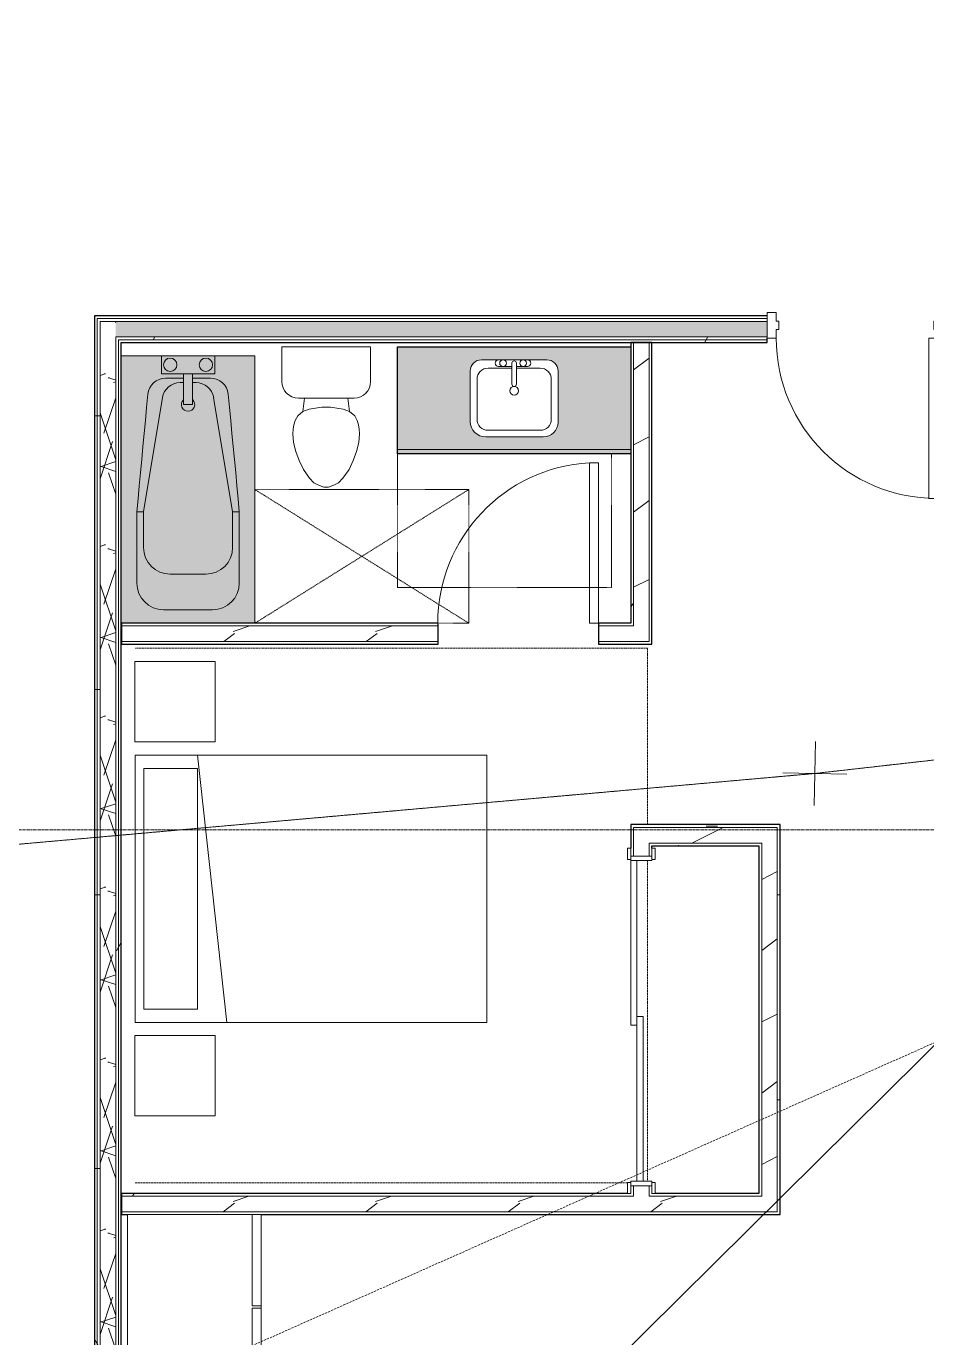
# Model space of a CAD drawing. Header units: inches. Extents: x -10205 to 13964, y -460 to 30702.
# Drawn here: x -3424.2 to -3222.1, y 11420.6 to 11715 of the extents above; entities that cross this region are included whole.
import ezdxf

# ---------------------------------------------------------------- set-up
doc = ezdxf.new("R2010")
doc.units = ezdxf.units.IN
doc.header["$MEASUREMENT"] = 0
for name, pattern in [('Dash 1_16_', [0.125, 0.0625, -0.0625]), ('Grid Line 1_2_', [0.875, 0.5, -0.125, 0.125, -0.125]), ('Hidden 1_8_', [0.1875, 0.125, -0.0625]), ('IMPORT-DASHED _2_', [0.75, 0.5, -0.25]), ('IMPORT-DASHED2', [0.375, 0.25, -0.125])]:
    doc.linetypes.add(name, pattern=pattern)
for name, color, linetype, lineweight in [('0-1', 7, 'Continuous', 5), ('0-4', 7, 'Continuous', 9), ('00base_6150001_dwg', 147, 'Continuous', 13), ('52', 147, 'Continuous', 13), ('A-DETL-HDLN-1', 7, 'Hidden 1_8_', 9), ('A-DOOR', 31, 'Continuous', 9), ('A-DOOR-3', 7, 'Continuous', 9), ('A-DOOR-4', 250, 'Continuous', 13), ('A-DOOR-6', 31, 'Continuous', 13), ('A-DOOR-FRAM', 31, 'Continuous', 13), ('A-DOOR-FRAM-2', 250, 'Continuous', 13), ('A-WALL', 113, 'Continuous', 9), ('A-WALL-5', 130, 'Continuous', 25), ('A-WALL-6', 7, 'Continuous', 9), ('A-WALL-PATT-3', 7, 'Continuous', 9), ('A-WALL-PATT-4', 8, 'Continuous', 9), ('A-WALL-PATT-5', 111, 'Continuous', 9), ('E_RDWY_Gravel', 1, 'IMPORT-DASHED2', 13), ('E_Survey_Traverse', 147, 'Continuous', 13), ('E_TOPO_DTM_Breaklines', 147, 'Continuous', 13), ('E_TOPO_DTM_Contours_Minor', 147, 'IMPORT-DASHED _2_', 13), ('I-FURN-3', 7, 'Continuous', 9), ('I-FURN-HDLN-2', 254, 'Dash 1_16_', 9), ('I-WALL-2', 2, 'Continuous', 25), ('P-SANR-FIXT-1', 8, 'Continuous', 9), ('P-SANR-FIXT-5', 7, 'Continuous', 9), ('Q-CASE-2', 254, 'Continuous', 9), ('Q-CASE-5', 130, 'Continuous', 25), ('Q-CASE-6', 7, 'Continuous', 9), ('Q-SPCQ-3', 7, 'Continuous', 9), ('S-GRID-1', 1, 'Grid Line 1_2_', 9)]:
    doc.layers.add(name, color=color, linetype=linetype, lineweight=lineweight)
pattern_1 = [(0, (0, 0), (61.44, 15.36), [2.534, -43.546, 2.534, -43.546, -245.76]), (0, (0, 0), (61.44, 15.36), [-92.16, 2.534, -89.626, 2.534, -43.546, -107.52]), (0, (0, 0), (61.44, 15.36), [-230.4, 2.534, -28.186, 2.534, -74.266]), (120, (23.04, 7.68), (-44.02215, 45.5286), [2.534, -43.546, 2.534, -43.546, -245.76]), (120, (23.04, 7.68), (-44.02215, 45.5286), [-92.16, 2.534, -89.626, 2.534, -43.546, -107.52]), (120, (23.04, 7.68), (-44.02215, 45.5286), [-230.4, 2.534, -28.186, 2.534, -74.266]), (240, (30.72, 38.4), (-17.41785, -60.8886), [2.534, -43.546, 2.534, -43.546, -245.76]), (240, (30.72, 38.4), (-17.41785, -60.8886), [-92.16, 2.534, -89.626, 2.534, -43.546, -107.52]), (240, (30.72, 38.4), (-17.41785, -60.8886), [-230.4, 2.534, -28.186, 2.534, -74.266])]
pattern_2 = [(216.87, (12.795, 31.987), (95.9612857, 63.9749714), [15.994, -143.942]), (206.565, (31.987, 22.391), (-31.986981, -31.986924), [35.763, -35.763]), (198.435, (31.987, 6.397), (-63.974746, -31.987128), [20.231, -80.922])]
pattern_3 = [(161.57, (0.96, 0.96), (-7.6802237, -0.0009796), [0, -54.643, 6.067, 0]), (18.43, (-0.96, 0.96), (-7.6802237, 0.0009796), [0, -54.643, 6.067, 0]), (108.43, (0.96, 0.96), (3.8382953, -19.2013653), [18.211, -42.499]), (71.57, (-0.96, 0.96), (3.8382953, 19.2013653), [18.211, -42.499])]

# ---------------------------------------------------------------- blocks, each defined once
blk = doc.blocks.new('Single-Flush - 36_ x 84_-1372839-SITE PLAN - CAD FILE')
at = {"layer": 'A-DOOR-3'}
blk.add_arc((18, 2.37), 36.07, 93.1789, 180, dxfattribs=at)
at = {"layer": 'A-DOOR-4'}
for p, q in [((16, 2.37), (16, 38.39)), ((18, 38.39), (16, 38.39)), ((18, 2.37), (18, 38.39)), ((18, 2.37), (16, 2.37))]:
    blk.add_line(p, q, dxfattribs=at)
blk = doc.blocks.new('FOLDING_SLIDING CLOSET - 72_ x 80_-1372885-SITE PLAN - CAD FILE')
at = {"layer": 'A-DOOR-3'}
for p, q in [((-38.75, 3.25), (-36.25, 3.25)), ((-38.75, 2.5), (-38.75, 3.25)), ((-36.25, 3.25), (-36.25, 2.5)), ((36.25, 3.25), (38.75, 3.25)), ((36.25, 2.5), (36.25, 3.25)), ((38.75, 3.25), (38.75, 2.5)), ((-36.25, 2.5), (-38.75, 2.5)), ((38.75, 2.5), (36.25, 2.5)), ((-38.75, -2.25), (-36.25, -2.25)), ((-38.75, -3), (-38.75, -2.25)), ((-36.25, -2.25), (-36.25, -3)), ((36.25, -2.25), (38.75, -2.25)), ((36.25, -3), (36.25, -2.25)), ((38.75, -2.25), (38.75, -3)), ((-36.25, -3), (-38.75, -3)), ((38.75, -3), (36.25, -3))]:
    blk.add_line(p, q, dxfattribs=at)
at = {"layer": 'A-DOOR-4'}
for p, q in [((-1, 0.5), (36, 0.5)), ((-1, -0.875), (-1, 0.5)), ((36, 0.5), (36, -0.875)), ((-36, -0.875), (1, -0.875)), ((-36, -2.25), (-36, -0.875)), ((1, -2.25), (-36, -2.25)), ((36, -0.875), (-1, -0.875)), ((1, -0.875), (1, -2.25))]:
    blk.add_line(p, q, dxfattribs=at)
at = {"layer": 'A-DOOR-FRAM-2'}
for p, q in [((-37, 2.5), (-36, 2.5)), ((-37, -2.25), (-37, 2.5)), ((-36, 2.5), (-36, -2.25)), ((36, 2.5), (37, 2.5)), ((36, -2.25), (36, 2.5)), ((37, 2.5), (37, -2.25)), ((-36, -2.25), (-37, -2.25)), ((37, -2.25), (36, -2.25))]:
    blk.add_line(p, q, dxfattribs=at)
blk = doc.blocks.new('Bed-Standard - Queen 60_ x 79_-V81-SITE PLAN - CAD FILE')
at = {"layer": 'I-FURN-3'}
for p, q in [((40.69, 37.7), (-19.31, 37.7)), ((-19.31, 37.7), (-19.31, -41.3)), ((-16.31, 35.7), (-16.31, 23.7)), ((-16.31, 35.7), (37.69, 35.7)), ((37.69, 35.7), (37.69, 23.7)), ((40.69, -41.3), (40.69, 37.7)), ((40.69, 23.7), (-19.31, 17.13)), ((-16.31, 23.7), (37.69, 23.7)), ((-19.31, -41.3), (40.69, -41.3))]:
    blk.add_line(p, q, dxfattribs=at)
at = {"layer": 'I-FURN-HDLN-2'}
for p, q in [((-55.31, 37.7), (-55.31, -72.83)), ((64.69, -77.3), (64.69, 37.7)), ((-54.95, -77.3), (17.05, -77.3)), ((25.09, -77.3), (64.69, -77.3))]:
    blk.add_line(p, q, dxfattribs=at)
blk = doc.blocks.new('Table-Night Stand - 18_ x 18_ x 24_-1352623-SITE PLAN - CAD FILE')
at = {"layer": 'I-FURN-3'}
for p, q in [((18.15, 18), (0.15, 18)), ((0.15, 18), (0.15, 0)), ((18.15, 0), (18.15, 18)), ((0.15, 0), (18.15, 0))]:
    blk.add_line(p, q, dxfattribs=at)
blk = doc.blocks.new('M_Sink Vanity-Square - 500 x 440mm-1352614-SITE PLAN - CAD FILE')
at = {"layer": 'P-SANR-FIXT-5'}
for p, q in [((7.96, 7.09), (-6.72, 7.09)), ((7.96, 7.09), (-6.72, 7.09)), ((3.62, 7.09), (-2.88, 7.09)), ((0.12, 6.33), (0.12, 1.59)), ((1.12, 6.33), (1.12, 1.59)), ((-9.22, 4.59), (-9.22, -6.73)), ((-9.22, 4.59), (-9.22, -6.73)), ((0.12, 5.22), (-5.22, 5.22)), ((-2.88, 5.59), (0.12, 5.59)), ((1.12, 5.59), (3.62, 5.59)), ((6.46, 5.22), (1.12, 5.22)), ((10.46, -6.91), (10.46, 4.59)), ((10.46, -6.91), (10.46, 4.59)), ((-7.72, 2.72), (-7.72, -6.23)), ((8.96, -6.23), (8.96, 2.72)), ((-5.22, -8.73), (6.46, -8.73)), ((-5.72, -10.23), (7.14, -10.23)), ((-5.72, -10.23), (7.14, -10.23))]:
    blk.add_line(p, q, dxfattribs=at)
for centre, radius, start, end in [((-6.72, 4.59), 2.5, 90, 180), ((-6.72, 4.59), 2.5, 90, 180), ((-2.88, 6.34), 0.75, 90, 270), ((-1.88, 6.34), 0.75, 360, 180), ((-1.88, 6.34), 0.75, 180, 0), ((0.62, 6.33), 0.5, 360, 180), ((2.62, 6.34), 0.75, 360, 180), ((2.62, 6.34), 0.75, 180, 360), ((3.62, 6.34), 0.75, 270, 90), ((7.96, 4.59), 2.5, 0, 90), ((7.96, 4.59), 2.5, 360, 90), ((-5.22, 2.72), 2.5, 90, 180), ((6.46, 2.72), 2.5, 0, 90), ((0.62, 0.13), 1, 360, 180), ((0.62, 0.13), 1, 180, 0), ((0.62, 1.59), 0.5, 180, 0), ((-5.72, -6.73), 3.5, 180, 270), ((-5.72, -6.73), 3.5, 180, 270), ((-5.22, -6.23), 2.5, 180, 270), ((6.46, -6.23), 2.5, 270, 0), ((7.14, -6.91), 3.32, 270, 360), ((7.14, -6.91), 3.32, 270, 0)]:
    blk.add_arc(centre, radius, start, end, dxfattribs=at)
blk = doc.blocks.new('Toilet-Domestic-3D - Toilet-Domestic-3D-V56-SITE PLAN - CAD FILE')
at = {"layer": 'P-SANR-FIXT-5'}
for p, q in [((-1.87, 11.5), (-0.5, 12)), ((-0.5, 12), (0.5, 12)), ((0.5, 12), (1.87, 11.5)), ((-5.13, 8), (-3.74, 10)), ((-3.74, 10), (-2.74, 11)), ((-2.74, 11), (-1.87, 11.5)), ((1.87, 11.5), (2.74, 11)), ((2.74, 11), (3.74, 10)), ((3.74, 10), (5.13, 8)), ((-6.79, 4), (-6.06, 6)), ((-6.06, 6), (-5.13, 8)), ((5.13, 8), (6.06, 6)), ((6.06, 6), (6.79, 4)), ((-7.33, 1.99), (-6.79, 4)), ((6.79, 4), (7.33, 1.99)), ((-7.5, 0), (-7.33, 1.99)), ((7.33, 1.99), (7.5, 0)), ((-7.41, -1), (-7.5, 0)), ((-7.24, -2), (-7.41, -1)), ((-6.97, -3), (-7.24, -2)), ((7.24, -2), (6.97, -3)), ((7.41, -1), (7.24, -2)), ((7.5, 0), (7.41, -1)), ((-6.4, -4), (-6.97, -3)), ((-5.21, -5), (-6.4, -4)), ((-3.84, -5.5), (-5.21, -5)), ((-4.86, -8.02), (-5.21, -5)), ((-1, -6), (-3.84, -5.5)), ((3.84, -5.5), (1, -6)), ((5.21, -5), (3.84, -5.5)), ((4.86, -8.02), (5.21, -5)), ((6.4, -4), (5.21, -5)), ((6.97, -3), (6.4, -4)), ((6.25, -8.02), (-6.25, -8.02)), ((1, -6), (-1, -6)), ((-9.98, -11.75), (-9.98, -19.48)), ((9.98, -19.48), (9.98, -11.75)), ((-9.98, -19.48), (9.98, -19.48))]:
    blk.add_line(p, q, dxfattribs=at)
for centre, start, end in [((-6.25, -11.75), 90, 180), ((6.25, -11.75), 0, 90)]:
    blk.add_arc(centre, 3.73, start, end, dxfattribs=at)
blk = doc.blocks.new('OD_CW_Base Cabinet - OD_CW_Base Cabinet-1434955-SITE PLAN - CAD FILE')
at = {"layer": 'Q-CASE-2'}
blk.add_hatch(color=256, dxfattribs=at).paths.add_polyline_path([(44, 0), (0.74, 0), (0.74, -1), (53.11, -1), (53.11, 0)], flags=0)
h = blk.add_hatch(color=256, dxfattribs=at)
h.paths.add_polyline_path([(53.11, -1), (0.74, -1), (0.74, -24), (53.11, -24), (53.11, -3.8)], flags=0)
h.paths.add_polyline_path([(25.64, -3.8), (33.27, -3.8), (34.27, -3.96), (35.02, -4.27), (35.74, -4.83), (36.3, -5.55), (36.65, -6.4), (36.77, -7.3), (36.68, -19.27), (36.43, -19.88), (36.04, -20.39), (35.52, -20.79), (34.91, -21.04), (34.27, -21.13), (18.94, -21.04), (18.28, -20.75), (17.81, -20.39), (17.42, -19.88), (17.17, -19.27), (17.08, -18.63), (17.08, -7.12), (17.2, -6.26), (17.53, -5.46), (18.06, -4.77), (18.74, -4.25), (19.58, -3.91), (20.4, -3.8)], flags=0)
at = {"layer": 'Q-CASE-5'}
for p, q in [((0.74, 0), (53.11, 0)), ((53.11, 0), (53.11, -24)), ((53.11, -24), (0.74, -24))]:
    blk.add_line(p, q, dxfattribs=at)
at = {"layer": 'Q-CASE-6'}
for p, q in [((0.74, 0), (53.11, 0)), ((53.11, -1), (0.74, -1)), ((0.74, -1), (53.11, -1)), ((53.11, 0), (53.11, -1)), ((53.11, -1), (53.11, -24)), ((53.11, -24), (0.74, -24))]:
    blk.add_line(p, q, dxfattribs=at)
blk = doc.blocks.new('Bath Tub - Maestro - 60_x30_-V57-SITE PLAN - CAD FILE')
at = {"layer": 'P-SANR-FIXT-1'}
for points in [[(0, -30), (60, -30), (60, 0), (0, 0), (0, -9), (4, -9), (4, -14), (5, -14), (5.05, -9.3), (5.21, -8.67), (5.48, -8.06), (5.83, -7.51), (6.27, -7.03), (6.79, -6.62), (7.36, -6.31), (7.98, -6.09), (9.35, -5.91), (35, -3.5), (51, -3.5), (52.22, -3.64), (53.05, -3.86), (54, -4.3), (54.86, -4.9), (55.6, -5.64), (56.2, -6.5), (56.64, -7.45), (56.91, -8.46), (57, -9.5), (57, -20.5), (56.8, -22.05), (56.2, -23.5), (55.24, -24.74), (54, -25.7), (52.22, -26.34), (51, -26.5), (34.42, -26.45), (7.98, -23.91), (7.36, -23.69), (6.79, -23.38), (6.27, -22.97), (5.83, -22.49), (5.48, -21.94), (5.21, -21.33), (5.01, -20.19), (5, -19), (5, -16), (4, -16), (4, -21), (0, -21), (0, -26.5)], [(43, -25), (44.55, -24.8), (46, -24.2), (47.24, -23.24), (48.2, -22), (48.8, -20.5), (49, -19), (49, -11), (48.8, -9.45), (48.12, -7.9), (47.24, -6.76), (46, -5.8), (44.55, -5.2), (43, -5), (35, -5), (9.13, -9.33), (7.98, -9.76), (6.82, -10.83), (6.24, -11.83), (6, -13.2), (6, -14), (10.94, -14), (10.94, -16), (6, -16), (6, -16.8), (6.24, -18.17), (6.98, -19.41), (8.03, -20.28), (9.35, -20.74), (35, -25)], [(9.35, -9.26), (35, -5), (35, -3.5), (8.63, -5.97), (9.17, -8.44)], [(43, -5), (51, -3.5), (35, -3.5), (35, -5)], [(49, -11), (57, -9.5), (56.91, -8.46), (56.64, -7.45), (56.2, -6.5), (55.29, -5.34), (54.86, -4.9), (54, -4.3), (53.05, -3.86), (52.04, -3.59), (51, -3.5), (43, -5), (44.55, -5.2), (46.03, -5.83), (47.28, -6.81), (48.2, -8), (48.8, -9.5), (48.9, -10.25)], [(6, -13.2), (6.25, -11.82), (6.98, -10.59), (8.03, -9.72), (9.35, -9.26), (8.63, -5.97), (7.98, -6.09), (7.36, -6.31), (6.74, -6.66), (6.27, -7.03), (5.72, -7.68), (5.48, -8.06), (5.21, -8.67), (5.05, -9.3), (5.05, -10.13), (5.92, -12.94)], [(57, -20.5), (57, -9.5), (49, -11), (49, -19), (56.8, -20.46)], [(9.35, -16), (10.94, -16), (10.94, -14), (4, -14), (4, -16), (7.24, -16)], [(8.63, -24.03), (9.35, -20.74), (7.93, -20.19), (6.95, -19.38), (6.24, -18.17), (6, -16.8), (5.01, -20.19), (5.06, -20.74), (5.24, -21.4), (5.72, -22.32), (5.87, -22.53), (6.33, -23.02), (6.79, -23.38), (7.36, -23.69), (8, -23.92)], [(51, -26.5), (52.55, -26.3), (54, -25.7), (55.42, -24.51), (56.24, -23.4), (56.84, -21.73), (57, -20.5), (49, -19), (48.8, -20.55), (48.16, -22.05), (47.24, -23.24), (46, -24.2), (44.55, -24.8), (43, -25), (49.91, -26.3)], [(35, -26.5), (35, -25), (9.35, -20.74), (8.63, -24.03), (34.42, -26.45)], [(35, -26.5), (51, -26.5), (43, -25), (35, -25), (35, -26.23)]]:
    blk.add_hatch(color=256, dxfattribs=at).paths.add_polyline_path(points, flags=0)
h = blk.add_hatch(color=256, dxfattribs=at)
h.paths.add_polyline_path([(3.5, -21), (4, -21), (4, -9), (0, -9), (0, -21), (2.24, -21)], flags=0)
h.paths.add_polyline_path([(2, -20.5), (1.61, -20.45), (1.11, -20.19), (0.94, -20.06), (0.7, -19.75), (0.55, -19.39), (0.5, -19), (0.55, -18.61), (0.7, -18.25), (0.94, -17.94), (1.25, -17.7), (1.61, -17.55), (2, -17.5), (2.39, -17.55), (3.02, -17.91), (3.06, -17.94), (3.3, -18.25), (3.45, -18.61), (3.5, -19), (3.43, -19.44), (3.3, -19.75), (2.89, -20.19), (2.75, -20.3), (2.38, -20.45)], flags=0)
h.paths.add_polyline_path([(2, -12.5), (1.61, -12.45), (1.25, -12.3), (0.76, -11.82), (0.7, -11.75), (0.55, -11.39), (0.5, -11), (0.55, -10.61), (0.7, -10.25), (0.94, -9.94), (1.25, -9.7), (1.61, -9.55), (2, -9.5), (2.39, -9.55), (2.75, -9.7), (3.06, -9.94), (3.3, -10.25), (3.45, -10.61), (3.5, -11), (3.33, -11.67), (3.24, -11.82), (3.06, -12.06), (2.75, -12.3), (2.39, -12.45)], flags=0)
h = blk.add_hatch(color=256, dxfattribs=at)
h.paths.add_polyline_path([(2, -20.5), (2.39, -20.45), (2.89, -20.19), (3.06, -20.06), (3.43, -19.44), (3.45, -19.39), (3.5, -19), (3.45, -18.61), (3.3, -18.25), (3.02, -17.91), (2.75, -17.7), (2.39, -17.55), (2, -17.5), (1.61, -17.55), (1.25, -17.7), (0.94, -17.94), (0.7, -18.25), (0.55, -18.61), (0.5, -19), (0.55, -19.39), (0.7, -19.75), (1.11, -20.19), (1.25, -20.3), (1.61, -20.45)], flags=0)
h.paths.add_polyline_path([(2, -12.5), (2.39, -12.45), (2.75, -12.3), (3.24, -11.82), (3.33, -11.67), (3.45, -11.39), (3.5, -11), (3.45, -10.61), (3.3, -10.25), (3.06, -9.94), (2.75, -9.7), (2.39, -9.55), (2, -9.5), (1.61, -9.55), (1.25, -9.7), (0.94, -9.94), (0.7, -10.25), (0.55, -10.61), (0.5, -11), (0.55, -11.39), (0.76, -11.82), (0.94, -12.06), (1.25, -12.3), (1.61, -12.45)], flags=0)
h = blk.add_hatch(color=256, dxfattribs=at)
h.paths.add_polyline_path([(5, -20.04), (6, -16.8), (6, -16), (5, -16), (5, -19.61)], flags=0)
h.paths.add_polyline_path([(5.71, -14), (6, -14), (6, -13.2), (5, -9.96), (5.05, -14), (5.59, -14)], flags=0)
at = {"layer": 'P-SANR-FIXT-5'}
for p, q in [((60, 0), (0, 0)), ((0, 0), (0, -9)), ((35, -5), (9.35, -9.26)), ((35, -3.5), (51, -3.5)), ((35, -5), (35, -3.5)), ((43, -5), (35, -5)), ((4, -9), (0, -9)), ((0, -9), (0, -21)), ((4, -14), (4, -9)), ((5, -14), (5, -9.96)), ((49, -19), (49, -11)), ((57, -9.5), (57, -20.5)), ((4, -16), (4, -14)), ((4, -14), (10.94, -14)), ((6, -13.2), (6, -14)), ((10.94, -16), (10.94, -14)), ((4, -21), (4, -16)), ((10.94, -16), (4, -16)), ((5, -20.04), (5, -16)), ((6, -16), (6, -16.8)), ((0, -21), (0, -30)), ((0, -21), (4, -21)), ((9.35, -20.74), (35, -25)), ((35, -25), (35, -26.5)), ((35, -25), (43, -25)), ((51, -26.5), (35, -26.5))]:
    blk.add_line(p, q, dxfattribs=at)
at = {"layer": 'P-SANR-FIXT-5', "flags": 128}
for points in [[(8.63, -5.97), (11.56, -5.7), (14.49, -5.42), (17.42, -5.15), (20.35, -4.87), (23.28, -4.6), (26.21, -4.32), (29.14, -4.05), (32.07, -3.77), (35, -3.5)], [(35, -26.5), (32.07, -26.23), (29.14, -25.95), (26.21, -25.68), (23.28, -25.4), (20.35, -25.13), (17.42, -24.85), (14.49, -24.58), (11.56, -24.3), (8.63, -24.03)]]:
    blk.add_lwpolyline(points, dxfattribs=at)
at = {"layer": 'P-SANR-FIXT-5'}
for centre, radius, start, end in [((43, -11), 6, 360, 90), ((51, -9.5), 6, 0, 90), ((9, -9.96), 4, 95.3558, 180), ((2, -11), 1.5, 0, 180), ((2, -11), 1.5, 180, 360), ((10, -13.2), 4, 99.4223, 180), ((10.94, -15), 1.5, 0, 135), ((2, -19), 1.5, 0, 180), ((10, -16.8), 4, 180, 260.5777), ((10.94, -15), 1.5, 225, 360), ((2, -19), 1.5, 180, 360), ((9, -20.04), 4, 180, 264.6442), ((43, -19), 6, 270, 0), ((51, -20.5), 6, 270, 0)]:
    blk.add_arc(centre, radius, start, end, dxfattribs=at)
blk = doc.blocks.new('Refrigerator_-_Side-by-Side_6047 - 36_ X 30_-V26-SITE PLAN - CAD FILE')
at = {"layer": 'Q-SPCQ-3'}
for p, q in [((17.87, 14.42), (-17.88, 14.42)), ((-17.88, 14.42), (-17.88, -15.58)), ((17.87, -15.58), (17.87, 14.42)), ((-17.88, -13.58), (-3.13, -13.58)), ((-17.88, -13.58), (-17.88, -15.58)), ((-3.13, -15.58), (-3.13, -13.58)), ((-2.63, -13.58), (17.87, -13.58)), ((-2.63, -13.58), (-2.63, -15.58)), ((17.87, -15.58), (17.87, -13.58)), ((-17.88, -15.58), (17.87, -15.58)), ((-3.13, -15.58), (-17.88, -15.58)), ((17.87, -15.58), (-2.63, -15.58))]:
    blk.add_line(p, q, dxfattribs=at)
blk = doc.blocks.new('1750 Ox - Unit Layouts_rvt-1-SITE PLAN - CAD FILE')
at = {"layer": 'A-WALL-PATT-3'}
h = blk.add_hatch(dxfattribs=at)
h.set_pattern_fill('FP_2', color=256, style=0, pattern_type=2)
h.set_pattern_definition(pattern_1)
h.paths.add_polyline_path([(-3287.92, 11580.36), (-3287.92, 11643.99), (-3288.55, 11643.99), (-3288.55, 11580.36)], flags=0)
h = blk.add_hatch(dxfattribs=at)
h.set_pattern_fill('FP_2', color=256, style=0, pattern_type=2)
h.set_pattern_definition(pattern_1)
h.paths.add_polyline_path([(-3259.17, 11535.14), (-3255.67, 11535.14), (-3255.68, 11535.77), (-3287.92, 11535.77), (-3287.92, 11535.14), (-3259.8, 11535.14)], flags=0)
h = blk.add_hatch(dxfattribs=at)
h.set_pattern_fill('FP_2', color=256, style=0, pattern_type=2)
h.set_pattern_definition(pattern_1)
h.paths.add_polyline_path([(-3255.05, 11448.85), (-3255.05, 11535.77), (-3255.67, 11535.77), (-3255.67, 11448.85), (-3255.49, 11448.85)], flags=0)
h = blk.add_hatch(dxfattribs=at)
h.set_pattern_fill('FP_2', color=256, style=0, pattern_type=2)
h.set_pattern_definition(pattern_1)
h.paths.add_polyline_path([(-3259.8, 11531.02), (-3259.8, 11531.64), (-3283.8, 11531.64), (-3283.8, 11531.02)], flags=0)
h = blk.add_hatch(dxfattribs=at)
h.set_pattern_fill('FP_2', color=256, style=0, pattern_type=2)
h.set_pattern_definition(pattern_1)
h.paths.add_polyline_path([(-3294.92, 11452.35), (-3287.92, 11452.35), (-3287.92, 11452.97), (-3402.84, 11452.97), (-3402.84, 11452.35), (-3313.45, 11452.35)], flags=0)
h.paths.add_polyline_path([(-3259.17, 11452.35), (-3259.17, 11452.97), (-3284.42, 11452.97), (-3284.42, 11452.35), (-3259.8, 11452.35)], flags=0)
at = {"layer": 'A-WALL-PATT-4'}
h = blk.add_hatch(dxfattribs=at)
h.set_pattern_fill('FP_4', color=256, style=0, pattern_type=2)
h.set_pattern_definition(pattern_2)
h.paths.add_polyline_path([(-3284.42, 11576.86), (-3284.42, 11643.99), (-3287.92, 11643.99), (-3287.92, 11576.86)], flags=0)
h = blk.add_hatch(dxfattribs=at)
h.set_pattern_fill('FP_4', color=256, style=0, pattern_type=2)
h.set_pattern_definition(pattern_2)
h.paths.add_polyline_path([(-3340.92, 11576.86), (-3331.81, 11576.86), (-3331.81, 11580.36), (-3402.84, 11580.36), (-3402.84, 11576.86), (-3365.38, 11576.86)], flags=0)
h.paths.add_polyline_path([(-3287.92, 11576.86), (-3287.92, 11580.36), (-3295.81, 11580.36), (-3295.81, 11576.86), (-3288.55, 11576.86)], flags=0)
h = blk.add_hatch(dxfattribs=at)
h.set_pattern_fill('FP_4', color=256, style=0, pattern_type=2)
h.set_pattern_definition(pattern_2)
h.paths.add_polyline_path([(-3259.8, 11531.64), (-3259.17, 11531.64), (-3259.17, 11535.14), (-3284.42, 11535.14), (-3284.42, 11531.64), (-3283.8, 11531.64)], flags=0)
h = blk.add_hatch(dxfattribs=at)
h.set_pattern_fill('FP_4', color=256, style=0, pattern_type=2)
h.set_pattern_definition(pattern_2)
h.paths.add_polyline_path([(-3259.17, 11452.35), (-3255.67, 11452.35), (-3255.67, 11535.14), (-3259.17, 11535.14), (-3259.17, 11452.35)], flags=0)
h = blk.add_hatch(dxfattribs=at)
h.set_pattern_fill('FP_4', color=256, style=0, pattern_type=2)
h.set_pattern_definition(pattern_2)
h.paths.add_polyline_path([(-3294.92, 11448.85), (-3255.67, 11448.85), (-3255.67, 11452.35), (-3402.84, 11452.35), (-3402.84, 11448.85), (-3313.45, 11448.85)], flags=0)
at = {"layer": 'A-DETL-HDLN-1'}
for p, q in [((-3340.92, 11618.99), (-3340.92, 11588.99)), ((-3292.92, 11588.99), (-3292.92, 11618.99)), ((-3324.92, 11610.99), (-3372.92, 11610.99)), ((-3324.92, 11610.99), (-3372.92, 11580.99)), ((-3372.92, 11610.99), (-3324.92, 11580.99)), ((-3324.92, 11580.99), (-3324.92, 11610.99)), ((-3340.92, 11588.99), (-3292.92, 11588.99)), ((-3331.81, 11580.99), (-3324.92, 11580.99))]:
    blk.add_line(p, q, dxfattribs=at)
at = {"layer": 'A-WALL-5'}
for p, q in [((-3288.55, 11643.99), (-3288.55, 11580.99)), ((-3283.8, 11643.99), (-3288.55, 11643.99)), ((-3283.8, 11576.24), (-3283.8, 11643.99)), ((-3331.81, 11580.99), (-3402.84, 11580.99)), ((-3402.84, 11580.99), (-3402.84, 11576.24)), ((-3331.81, 11576.24), (-3331.81, 11580.99)), ((-3288.55, 11580.99), (-3295.81, 11580.99)), ((-3295.81, 11580.99), (-3295.81, 11576.24)), ((-3402.84, 11576.24), (-3331.81, 11576.24)), ((-3295.81, 11576.24), (-3288.55, 11576.24)), ((-3288.55, 11576.24), (-3284.42, 11576.24)), ((-3284.42, 11576.24), (-3283.8, 11576.24)), ((-3288.55, 11535.77), (-3288.55, 11530.47)), ((-3287.92, 11535.77), (-3288.55, 11535.77)), ((-3283.8, 11535.77), (-3287.92, 11535.77)), ((-3259.8, 11535.77), (-3283.8, 11535.77)), ((-3255.67, 11535.77), (-3259.8, 11535.77)), ((-3255.05, 11535.77), (-3255.67, 11535.77)), ((-3255.05, 11452.97), (-3255.05, 11535.77)), ((-3283.8, 11530.47), (-3283.8, 11531.02)), ((-3283.8, 11531.02), (-3259.8, 11531.02)), ((-3259.8, 11531.02), (-3259.8, 11452.97)), ((-3289.3, 11452.97), (-3402.84, 11452.97)), ((-3402.84, 11452.97), (-3402.84, 11448.22)), ((-3259.8, 11452.97), (-3283.05, 11452.97)), ((-3255.05, 11448.85), (-3255.05, 11452.97)), ((-3402.84, 11448.22), (-3401.55, 11448.22)), ((-3371.55, 11448.22), (-3255.05, 11448.22)), ((-3255.05, 11448.22), (-3255.05, 11448.85))]:
    blk.add_line(p, q, dxfattribs=at)
at = {"layer": 'A-WALL-6'}
for p, q in [((-3287.92, 11580.36), (-3287.92, 11643.99)), ((-3284.42, 11576.86), (-3284.42, 11643.99)), ((-3402.84, 11580.36), (-3331.81, 11580.36)), ((-3295.81, 11580.36), (-3288.55, 11580.36)), ((-3288.55, 11580.36), (-3287.92, 11580.36)), ((-3287.92, 11580.36), (-3288.55, 11580.36)), ((-3402.84, 11576.86), (-3331.81, 11576.86)), ((-3295.81, 11576.86), (-3288.55, 11576.86)), ((-3287.92, 11576.86), (-3288.55, 11576.86)), ((-3284.42, 11576.86), (-3287.92, 11576.86)), ((-3287.92, 11528.72), (-3287.92, 11535.14)), ((-3287.92, 11535.14), (-3284.42, 11535.14)), ((-3284.42, 11535.14), (-3283.8, 11535.14)), ((-3259.8, 11535.14), (-3283.8, 11535.14)), ((-3259.8, 11535.14), (-3259.17, 11535.14)), ((-3259.17, 11535.14), (-3255.67, 11535.14)), ((-3255.67, 11535.14), (-3255.67, 11452.97)), ((-3284.42, 11528.72), (-3284.42, 11531.64)), ((-3284.42, 11531.64), (-3283.8, 11531.64)), ((-3259.8, 11531.64), (-3283.8, 11531.64)), ((-3259.8, 11531.64), (-3259.17, 11531.64)), ((-3259.17, 11531.64), (-3259.17, 11452.97)), ((-3287.92, 11452.35), (-3402.84, 11452.35)), ((-3287.92, 11452.97), (-3287.92, 11454.72)), ((-3287.92, 11452.97), (-3287.92, 11452.35)), ((-3284.42, 11452.97), (-3284.42, 11454.72)), ((-3284.42, 11452.97), (-3284.42, 11452.35)), ((-3259.17, 11452.35), (-3284.42, 11452.35)), ((-3259.17, 11452.97), (-3259.17, 11452.35)), ((-3255.67, 11452.97), (-3255.67, 11452.35)), ((-3255.67, 11452.35), (-3255.67, 11448.85)), ((-3255.67, 11448.85), (-3402.84, 11448.85))]:
    blk.add_line(p, q, dxfattribs=at)
at = {"layer": '0-4'}
for name, p, rotation in [('Bath Tub - Maestro - 60_x30_-V57-SITE PLAN - CAD FILE', (-3372.92, 11640.99), 270), ('Toilet-Domestic-3D - Toilet-Domestic-3D-V56-SITE PLAN - CAD FILE', (-3356.92, 11623.51), 180), ('OD_CW_Base Cabinet - OD_CW_Base Cabinet-1434955-SITE PLAN - CAD FILE', (-3287.81, 11618.99), 180), ('Bed-Standard - Queen 60_ x 79_-V81-SITE PLAN - CAD FILE', (-3362.13, 11510.68), 89.99999999999743), ('Table-Night Stand - 18_ x 18_ x 24_-1352623-SITE PLAN - CAD FILE', (-3381.84, 11554.22), 89.99999999999297), ('FOLDING_SLIDING CLOSET - 72_ x 80_-1372885-SITE PLAN - CAD FILE', (-3286.3, 11491.72), 270.0000000000007), ('Table-Night Stand - 18_ x 18_ x 24_-1352623-SITE PLAN - CAD FILE', (-3381.84, 11470.29), 89.99999999999743), ('Refrigerator_-_Side-by-Side_6047 - 36_ X 30_-V26-SITE PLAN - CAD FILE', (-3387.13, 11430.35), 89.99999999999375)]:
    blk.add_blockref(name, p, dxfattribs=dict(at, rotation=rotation))
for name, p in [('M_Sink Vanity-Square - 500 x 440mm-1352614-SITE PLAN - CAD FILE', (-3315.35, 11633.02)), ('Single-Flush - 36_ x 84_-1372839-SITE PLAN - CAD FILE', (-3313.81, 11578.61))]:
    blk.add_blockref(name, p, dxfattribs=at)
blk = doc.blocks.new('HOLLOW METAL - UNIT DOOR-1758958-SITE PLAN - CAD FILE')
at = {"layer": 'A-DOOR'}
blk.add_arc((18, -2.25), 36, 180, 270, dxfattribs=at)
at = {"layer": 'A-DOOR-6'}
for p, q in [((16.25, -2.25), (18, -2.25)), ((16.25, -38.25), (16.25, -2.25)), ((18, -2.25), (18, -38.25)), ((18, -38.25), (16.25, -38.25))]:
    blk.add_line(p, q, dxfattribs=at)
at = {"layer": 'A-DOOR-FRAM'}
for p, q in [((-20, 3.5), (-18, 3.5)), ((-20, -2.25), (-20, 3.5)), ((-18, 3.5), (-18, 1.5625)), ((18, 3.5), (20, 3.5)), ((18, 1.5625), (18, 3.5)), ((20, 3.5), (20, -2.25)), ((-18, 1.5625), (-17.375, 1.5625)), ((-17.375, 1.5625), (-17.375, -0.3125)), ((17.375, 1.5625), (18, 1.5625)), ((17.375, -0.3125), (17.375, 1.5625)), ((-18, -2.25), (-20, -2.25)), ((-18, -0.3125), (-18, -2.25)), ((-17.375, -0.3125), (-18, -0.3125)), ((18, -0.3125), (17.375, -0.3125)), ((18, -2.25), (18, -0.3125)), ((20, -2.25), (18, -2.25))]:
    blk.add_line(p, q, dxfattribs=at)
blk = doc.blocks.new('00base_6150001_dwg-1748108-SITE PLAN - CAD FILE')
at = {"layer": '52'}
for p, q in [((4040147.03, 3368995.58), (4040147.03, 3369009.98)), ((4040139.83, 3369002.78), (4040154.23, 3369002.78))]:
    blk.add_line(p, q, dxfattribs=at)
at = {"layer": 'E_RDWY_Gravel', "flags": 128}
blk.add_lwpolyline([(4039990.89, 3369958.73), (4040046.07, 3369899.93), (4040080.92, 3369811.39), (4040085.92, 3369535.95), (4040117.89, 3369278.55), (4040147.03, 3369002.78), (4040184.18, 3368716.75), (4040224.43, 3368406.23), (4040249.84, 3368113.23), (4040243.62, 3367854.49), (4040311.22, 3367688.65), (4040336.66, 3367671.26)], dxfattribs=at)
at = {"layer": 'E_Survey_Traverse', "flags": 128}
blk.add_lwpolyline([(4039039.58, 3369997.09), (4041584.77, 3367512.04), (4040589.07, 3366225.92), (4039039.58, 3369997.09), (4041584.68, 3367512.13), (4040589.07, 3366226.29)], close=True, dxfattribs=at)
at = {"layer": 'E_TOPO_DTM_Breaklines', "flags": 128}
blk.add_lwpolyline([(4039990.89, 3369958.73), (4040046.07, 3369899.93), (4040080.92, 3369811.39), (4040085.92, 3369535.95), (4040117.89, 3369278.55), (4040147.03, 3369002.78), (4040184.18, 3368716.75), (4040224.43, 3368406.23), (4040249.84, 3368113.23), (4040243.62, 3367854.49), (4040311.22, 3367688.65), (4040336.66, 3367671.26)], dxfattribs=at)
at = {"layer": 'E_TOPO_DTM_Contours_Minor', "flags": 128}
blk.add_lwpolyline([(4039252.62, 3365857.2), (4039020.05, 3365861.75), (4038973.88, 3365861.59), (4038861.41, 3365859.33), (4038858.64, 3365858.61), (4038857.82, 3365918.33), (4039073.1, 3365924.55), (4039206.55, 3365928.78), (4039401.42, 3365934.07), (4039520.83, 3365937.35), (4039734.14, 3365944.3), (4039804.02, 3365945.94), (4039832.71, 3365946.03), (4039862.55, 3365949.25), (4039920.65, 3366004.62), (4039966.87, 3366023.44), (4040043.61, 3366061.09), (4040104.84, 3366069.9), (4040228.65, 3366100.24), (4040263.62, 3366115.22), (4040396.93, 3366210.23), (4040430.99, 3366254.57), (4040450.75, 3366303.97), (4040457.7, 3366335.55), (4040444.05, 3366457.66), (4040453.77, 3366493.03), (4040477.6, 3366571.12), (4040499.05, 3366626.2), (4040445.52, 3366664.43), (4040407.73, 3366678.31), (4040295.79, 3366733.52), (4040295.14, 3366745.83), (4040282.12, 3366804.89), (4040249.41, 3366843.65), (4040222, 3366862), (4040173.34, 3366919.86), (4040141.85, 3367004.13), (4040085.48, 3367010.66), (4040078.42, 3366999.19), (4040078.02, 3367015.44), (4040075.56, 3367014.16), (4040073.43, 3367085.36), (4040077.03, 3367095.76), (4040087.83, 3367110.42), (4040133.79, 3367148.67), (4040142.9, 3367150.41), (4040173.34, 3367152.13), (4040248.4, 3367155.54), (4040303.61, 3367179), (4040305.01, 3367180.6), (4040314.1, 3367320.13), (4040412.19, 3367323.23), (4040464.66, 3367355.6), (4040480.33, 3367373.02), (4040447.59, 3367379.03), (4040414.9, 3367401.33), (4040302.1, 3367588.34), (4040297.77, 3367601.42), (4040292.94, 3367640.53), (4040278.76, 3367647.23), (4040258.05, 3367669.58), (4040251.75, 3367683.32), (4040228.23, 3367701.53), (4040191.93, 3367744.06), (4040088.17, 3367822.19), (4040070.89, 3367854.4), (4040053.33, 3367929.1), (4040054.6, 3367987.05), (4040071.57, 3368125.96), (4040088.2, 3368181.38), (4040227.2, 3368374.21), (4040261.3, 3368391.16), (4040298.09, 3368467.42), (4040359.33, 3368649.94), (4040330.14, 3368806.68), (4040165.36, 3368861.7), (4040095.11, 3368957.57), (4039980.83, 3369203.77), (4039973.03, 3369222.75), (4039971.1, 3369237.13), (4039953.69, 3369411.97), (4039943.81, 3369412.31), (4039948.44, 3369463.12), (4039934.76, 3369506.53), (4039957.12, 3369602.07), (4039953.45, 3369619.3), (4039952.3, 3369641.76), (4039981.14, 3369781.64), (4039927.51, 3369828.3), (4039868.14, 3369862.14), (4039854.3, 3369870.58), (4039852.33, 3369875.19), (4039836.27, 3369892.24), (4039760.55, 3369889.74), (4039752.05, 3369892.47), (4039754.27, 3369889.44), (4039754.97, 3369888.17), (4039678.61, 3369845.65), (4039658.84, 3369875.07), (4039628.93, 3369914.75), (4039604.03, 3369963.13), (4039505.98, 3369925.86), (4039392.8, 3369947.45), (4039386.34, 3369967.06), (4039355.34, 3369961.3), (4039291.9, 3369959.77), (4039275.44, 3369929.93), (4039053.74, 3369924.19), (4039026.33, 3369905.35), (4038963.01, 3369907.71), (4038857.5, 3369876.33), (4038846.53, 3369878.29), (4038792.83, 3369864.63), (4038743.69, 3369856.68), (4038561.18, 3369831.63), (4038437.3, 3369813.34), (4038377.38, 3369794.87), (4038298.26, 3369791.98), (4038204.04, 3369777.98), (4038129.91, 3369742), (4038115.48, 3369715.2), (4038125.2, 3369583.85), (4038132.66, 3369530.31), (4038120.52, 3369379.87), (4038124.98, 3369303.48), (4038132.97, 3369194.74), (4038146.33, 3369083.37), (4038137.13, 3368960.58), (4038133.53, 3368828.21), (4038156.25, 3368489.14), (4038159.61, 3368450.34), (4038160.01, 3368445.48), (4038160.4, 3368439.73), (4038163.47, 3368406.36), (4038197.72, 3368138.26), (4038241.15, 3367950.6), (4038253.15, 3367844.32), (4038267.02, 3367653.98), (4038284.33, 3367504.4), (4038306.34, 3367190.32), (4038316.18, 3367136.25), (4038373.25, 3366959.11), (4038423.65, 3366853.75), (4038455.73, 3366820.11), (4038502.89, 3366771.48), (4038552.27, 3366754.35), (4038566.57, 3366719.93), (4038649.33, 3366560.34), (4038676.33, 3366458.21), (4038714.03, 3366349.84), (4038707.53, 3366197.93), (4038692.41, 3366075.68), (4038683.5, 3365974.06), (4038681.26, 3365863.74), (4038697.14, 3365855.62), (4038793.01, 3365832.91)], dxfattribs=at)

msp = doc.modelspace()

# ---------------------------------------------------------------- hatches: boundary and pattern name
at = {"layer": 'A-WALL-PATT-5'}
h = msp.add_hatch(dxfattribs=at)
h.set_pattern_fill('FP_2', color=256, style=0, pattern_type=2)
h.set_pattern_definition(pattern_1)
h.paths.add_polyline_path([(-3408.92, 11285.91), (-3408.3, 11285.91), (-3408.3, 11649.99), (-3408.92, 11649.99), (-3408.92, 11304.99)], flags=0)
h = msp.add_hatch(dxfattribs=at)
h.set_pattern_fill('FP_2', color=256, style=0, pattern_type=2)
h.set_pattern_definition(pattern_1)
h.paths.add_polyline_path([(-2695.1, 11649.36), (-2627.92, 11649.36), (-2627.92, 11649.99), (-2763.65, 11649.99), (-2763.65, 11649.36), (-2713.17, 11649.36)], flags=0)
h.paths.add_polyline_path([(-2448.92, 11649.36), (-2448.92, 11649.99), (-2587.92, 11649.99), (-2587.92, 11649.36), (-2482.62, 11649.36)], flags=0)
h.paths.add_polyline_path([(-3201.12, 11649.36), (-3088.19, 11649.36), (-3088.19, 11649.99), (-3217.92, 11649.99), (-3217.92, 11649.36), (-3209.6, 11649.36)], flags=0)
h.paths.add_polyline_path([(-3016.85, 11649.36), (-2803.65, 11649.36), (-2803.65, 11649.99), (-3048.19, 11649.99), (-3048.19, 11649.36), (-3030.19, 11649.36)], flags=0)
h.paths.add_polyline_path([(-3288.55, 11649.36), (-3257.92, 11649.36), (-3257.92, 11649.99), (-3408.3, 11649.99), (-3408.3, 11649.36), (-3294.87, 11649.36)], flags=0)
h = msp.add_hatch(dxfattribs=at)
h.set_pattern_fill('FP_2', color=256, style=0, pattern_type=2)
h.set_pattern_definition(pattern_1)
h.paths.add_polyline_path([(-3408.3, 11285.29), (-3407.67, 11285.29), (-3407.67, 11649.36), (-3408.3, 11649.36), (-3408.3, 11285.91)], flags=0)
h = msp.add_hatch(dxfattribs=at)
h.set_pattern_fill('FP_2', color=256, style=0, pattern_type=2)
h.set_pattern_definition(pattern_1)
h.paths.add_polyline_path([(-2713.17, 11648.74), (-2627.92, 11648.8), (-2627.92, 11649.36), (-2763.65, 11649.36), (-2763.65, 11648.74), (-2738.17, 11648.74)], flags=0)
h.paths.add_polyline_path([(-2448.92, 11648.74), (-2448.3, 11648.74), (-2448.3, 11649.36), (-2587.92, 11649.36), (-2587.92, 11648.74), (-2482.62, 11648.74)], flags=0)
h.paths.add_polyline_path([(-2927.67, 11648.74), (-2803.65, 11648.8), (-2803.65, 11649.36), (-3048.19, 11649.36), (-3048.19, 11648.74), (-2931.03, 11648.74)], flags=0)
h.paths.add_polyline_path([(-3215.67, 11648.74), (-3088.19, 11648.8), (-3088.19, 11649.36), (-3217.92, 11649.36), (-3217.92, 11648.74)], flags=0)
h.paths.add_polyline_path([(-3402.92, 11648.74), (-3257.92, 11648.8), (-3257.92, 11649.36), (-3407.67, 11649.36), (-3407.67, 11648.74), (-3403.55, 11648.74)], flags=0)
h = msp.add_hatch(dxfattribs=at)
h.set_pattern_fill('FP_5', color=256, style=0, pattern_type=2)
h.set_pattern_definition(pattern_3)
h.paths.add_polyline_path([(-3404.17, 11285.29), (-3404.17, 11285.29), (-3404.17, 11648.74), (-3407.67, 11648.74), (-3407.67, 11285.29), (-3405.92, 11285.29)], flags=0)
h = msp.add_hatch(dxfattribs=at)
h.set_pattern_fill('FP_5', color=256, style=0, pattern_type=2)
h.set_pattern_definition(pattern_3)
h.paths.add_polyline_path([(-2579.22, 11645.24), (-2447.67, 11645.24), (-2447.67, 11648.74), (-2587.92, 11648.74), (-2587.92, 11645.24), (-2586.48, 11645.24)], flags=0)
h.paths.add_polyline_path([(-2627.92, 11645.24), (-2627.92, 11648.74), (-2763.65, 11648.74), (-2763.65, 11645.24), (-2636.17, 11645.24)], flags=0)
h.paths.add_polyline_path([(-2924.17, 11645.24), (-2803.65, 11645.24), (-2803.65, 11648.74), (-3048.19, 11648.74), (-3048.19, 11645.24), (-2927.67, 11645.24)], flags=0)
h.paths.add_polyline_path([(-3185.53, 11645.24), (-3088.19, 11645.24), (-3088.19, 11648.74), (-3217.92, 11648.74), (-3217.92, 11645.24), (-3201.12, 11645.24)], flags=0)
h.paths.add_polyline_path([(-3257.92, 11645.24), (-3257.92, 11648.74), (-3404.17, 11648.74), (-3404.17, 11645.24), (-3288.55, 11645.24)], flags=0)
h = msp.add_hatch(dxfattribs=at)
h.set_pattern_fill('FP_2', color=256, style=0, pattern_type=2)
h.set_pattern_definition(pattern_1)
h.paths.add_polyline_path([(-3403.55, 11285.29), (-3403.55, 11285.29), (-3403.55, 11645.24), (-3404.17, 11645.24), (-3404.17, 11285.29)], flags=0)
h = msp.add_hatch(dxfattribs=at)
h.set_pattern_fill('FP_2', color=256, style=0, pattern_type=2)
h.set_pattern_definition(pattern_1)
h.paths.add_polyline_path([(-2763.27, 11644.61), (-2639.67, 11644.61), (-2639.67, 11645.24), (-2763.65, 11645.24), (-2763.65, 11644.61)], flags=0)
h.paths.add_polyline_path([(-2448.92, 11644.61), (-2448.3, 11644.62), (-2448.3, 11645.24), (-2587.92, 11645.24), (-2587.92, 11644.61), (-2482.62, 11644.61)], flags=0)
h.paths.add_polyline_path([(-2635.55, 11644.61), (-2627.92, 11644.61), (-2627.92, 11645.24), (-2636.17, 11645.24), (-2636.17, 11644.61)], flags=0)
h.paths.add_polyline_path([(-3215.67, 11644.61), (-3215.67, 11645.24), (-3217.92, 11645.24), (-3217.92, 11644.61), (-3216.3, 11644.61)], flags=0)
h.paths.add_polyline_path([(-3137.71, 11644.61), (-3088.19, 11644.61), (-3088.19, 11645.24), (-3212.17, 11645.24), (-3212.17, 11644.61), (-3138.67, 11644.61)], flags=0)
h.paths.add_polyline_path([(-3288.55, 11644.61), (-3257.92, 11644.61), (-3257.92, 11645.24), (-3403.55, 11645.24), (-3403.55, 11644.61), (-3313.45, 11644.61)], flags=0)
h.paths.add_polyline_path([(-3030.19, 11644.61), (-2927.67, 11644.61), (-2927.67, 11645.24), (-3048.19, 11645.24), (-3048.19, 11644.61), (-3034.85, 11644.61)], flags=0)
h.paths.add_polyline_path([(-2898.04, 11644.61), (-2803.65, 11644.61), (-2803.65, 11645.24), (-2924.17, 11645.24), (-2924.17, 11644.61), (-2920.82, 11644.61)], flags=0)
h = msp.add_hatch(dxfattribs=at)
h.set_pattern_fill('FP_2', color=256, style=0, pattern_type=2)
h.set_pattern_definition(pattern_1)
h.paths.add_polyline_path([(-3403.55, 11285.91), (-3402.92, 11285.91), (-3402.92, 11644.61), (-3403.55, 11644.61), (-3403.55, 11287.34)], flags=0)
h = msp.add_hatch(dxfattribs=at)
h.set_pattern_fill('FP_2', color=256, style=0, pattern_type=2)
h.set_pattern_definition(pattern_1)
h.paths.add_polyline_path([(-2567.42, 11643.99), (-2448.92, 11643.99), (-2448.92, 11644.61), (-2587.92, 11644.61), (-2587.92, 11643.99), (-2580.03, 11643.99)], flags=0)
h.paths.add_polyline_path([(-3287.92, 11643.99), (-3257.92, 11643.99), (-3257.92, 11644.61), (-3402.92, 11644.61), (-3402.92, 11643.99), (-3288.55, 11643.99)], flags=0)
h.paths.add_polyline_path([(-3146.8, 11643.99), (-3088.19, 11643.99), (-3088.19, 11644.61), (-3211.55, 11644.61), (-3211.55, 11643.99), (-3150.3, 11643.99)], flags=0)
h.paths.add_polyline_path([(-2705.05, 11643.99), (-2640.3, 11643.99), (-2640.3, 11644.61), (-2763.65, 11644.61), (-2763.65, 11643.99), (-2713.17, 11643.99)], flags=0)
h.paths.add_polyline_path([(-2634.92, 11643.99), (-2627.92, 11643.99), (-2627.92, 11644.61), (-2635.55, 11644.61), (-2635.55, 11643.99)], flags=0)
h.paths.add_polyline_path([(-3030.19, 11643.99), (-2928.3, 11643.99), (-2928.3, 11644.61), (-3048.19, 11644.61), (-3048.19, 11643.99), (-3034.85, 11643.99)], flags=0)
h.paths.add_polyline_path([(-2821.65, 11643.99), (-2803.65, 11643.99), (-2803.65, 11644.61), (-2923.55, 11644.61), (-2923.55, 11643.99), (-2857.4, 11643.99)], flags=0)
h.paths.add_polyline_path([(-3217.92, 11643.99), (-3216.3, 11643.99), (-3216.3, 11644.61), (-3217.92, 11644.61)], flags=0)

# ---------------------------------------------------------------- linework, layer by layer
at = {"layer": 'A-WALL'}
for p, q in [((-3408.3, 11649.36), (-3408.3, 11285.29)), ((-3257.92, 11649.36), (-3408.3, 11649.36)), ((-3407.67, 11648.74), (-3407.67, 11285.29)), ((-3257.92, 11648.74), (-3407.67, 11648.74)), ((-3404.17, 11645.24), (-3404.17, 11285.29)), ((-3257.92, 11645.24), (-3404.17, 11645.24)), ((-3403.55, 11644.61), (-3403.55, 11285.29)), ((-3257.92, 11644.61), (-3403.55, 11644.61))]:
    msp.add_line(p, q, dxfattribs=at)
at = {"layer": 'I-WALL-2'}
for p, q in [((-3408.92, 11649.99), (-3408.92, 11285.91)), ((-3257.92, 11649.99), (-3408.92, 11649.99)), ((-3402.92, 11285.91), (-3402.92, 11643.99)), ((-3402.92, 11643.99), (-3257.92, 11643.99)), ((-3257.92, 11643.99), (-3257.92, 11644.99))]:
    msp.add_line(p, q, dxfattribs=at)
at = {"layer": 'S-GRID-1'}
msp.add_line((-464.45, 11534.59), (-4316.34, 11534.59), dxfattribs=at)

# ---------------------------------------------------------------- block references
at = {"layer": '0-1'}
msp.add_blockref('1750 Ox - Unit Layouts_rvt-1-SITE PLAN - CAD FILE', (0, 0), dxfattribs=at)
at = {"layer": '00base_6150001_dwg', "rotation": 89.04760487178136}
msp.add_blockref('00base_6150001_dwg-1748108-SITE PLAN - CAD FILE', (3298136.14, -4084040.07), dxfattribs=at)
at = {"layer": 'A-DOOR'}
msp.add_blockref('HOLLOW METAL - UNIT DOOR-1758958-SITE PLAN - CAD FILE', (-3237.92, 11647.24), dxfattribs=at)

doc.saveas('drawing.dxf')
